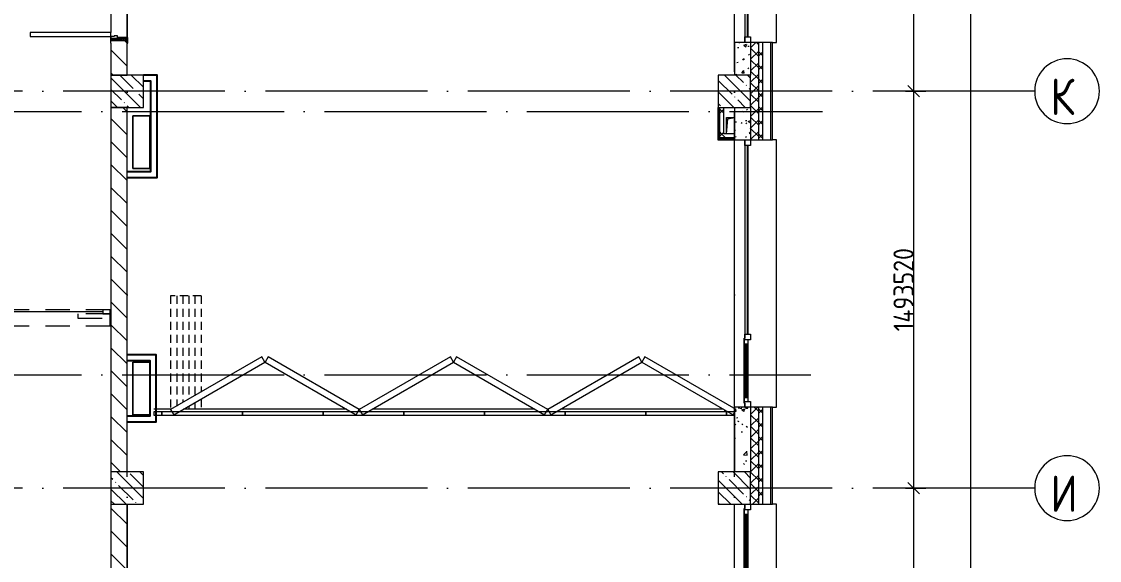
# Model space of a CAD drawing. Header units: millimetres. Extents: x -68946 to 288321, y -402657 to 324925.
# Drawn here: x 171998 to 185311, y -228324 to -221671 of the extents above; entities that cross this region are included whole.
import ezdxf

# ---------------------------------------------------------------- set-up
doc = ezdxf.new("R2010")
doc.units = ezdxf.units.MM
for name, pattern in [('200_ШТРИХ__ш1_п0_6_', [160, 100, -60]), ('ADSK_Линия сетки', [2500, 2000, -250, 0, -250]), ('ADSK_Невидимые', [500, 300, -200])]:
    doc.linetypes.add(name, pattern=pattern)
doc.layers.get('Defpoints').update_dxf_attribs({"color": 250})
for name, color, linetype, lineweight in [('A-____-____-DIMS', 250, 'Continuous', 9), ('A-DETL-GENF-OTLN', 250, 'Continuous', 5), ('A-DOOR-____-HDLN', 31, 'ADSK_Невидимые', 5), ('A-DOOR-____-MCUT', 250, 'Continuous', 5), ('A-DOOR-____-OTLN', 250, 'Continuous', 5), ('A-DOOR-FRAM-MCUT', 31, 'Continuous', 5), ('A-DOOR-FRAM-OTLN', 31, 'Continuous', 5), ('A-DOOR-GLAZ-MCUT', 31, 'Continuous', 5), ('A-FLOR-____-OTLN', 192, 'Continuous', 9), ('A-GENM-____-MCUT', 250, 'Continuous', 25), ('A-GENM-____-OTLN', 250, 'Continuous', 9), ('A-GLAZ-____-MCUT', 250, 'Continuous', 9), ('A-GLAZ-____-OTLN', 250, 'Continuous', 5), ('A-WALL-____-MCUT', 250, 'Continuous', 13), ('A-WALL-____-PATT', 250, 'Continuous', 13), ('A-WALL-FNSH-MCUT', 250, 'Continuous', 13), ('I-WALL-____-OTLN', 250, 'Continuous', 9), ('S-COLS-____-MCUT', 250, 'Continuous', 25), ('S-COLS-____-OTLN', 250, 'Continuous', 9), ('S-GRID-____-IDEN', 250, 'Continuous', 9), ('S-GRID-____-OTLN', 250, 'Continuous', 9), ('Обобщенные модели', 7, 'Continuous', 9)]:
    doc.layers.add(name, color=color, linetype=linetype, lineweight=lineweight)
doc.styles.add('GOST Common', font='', dxfattribs={"width": 0.9, "height": 350})
doc.styles.add('GOST Common_1', font='', dxfattribs={"width": 0.9, "height": 250})
doc.styles.get('GOST Common').set_extended_font_data('GOST Common')
doc.styles.get('GOST Common_1').set_extended_font_data('GOST Common')
doc.dimstyles.new('ADSK_Основной_2_5_мм_Округление_до_10_мм', dxfattribs={"dimscale": 304.8, "dimtxt": 0.824897, "dimasz": 0.463911, "dimexe": 0.492126, "dimexo": 0.001615, "dimgap": 6.56168e-05, "dimtad": 1, "dimdec": 0, "dimlfac": 304.8, "dimrnd": 10, "dimdsep": 46, "dimtxsty": 'GOST Common_1', "dimblk1": 'OBLIQUE', "dimblk2": 'OBLIQUE', "dimsah": 1, "dimcen": 0.09, "dimdle": 0.492126, "dimazin": 0, "dimtfac": 1, "dimtdec": 4, "dimtix": 1, "dimtmove": 1, "dimatfit": 3, "dimfxl": 1, "dimtvp": 1, "dimtolj": 1, "dimtzin": 0, "dimlwd": 9, "dimlwe": 9, "dimarcsym": 2})
pattern_1 = [(135, (28052.9, -258555.93), (-141.42136, -141.42136), [])]
pattern_2 = [(50, (28052.9, -258555.93), (364.36793, -31.8783), [38.1, -419.1]), (355, (28052.9, -258555.93), (-70.48585, 382.1133), [30.48, -335.28]), (100.451, (28083.27, -258558.6), (293.885, 350.2334), [32.38, -356.18]), (46.184, (28052.9, -258454.33), (542.1585, -84.0858), [57.15, -628.65]), (96.636, (28098.1, -258461.34), (474.8049, 494.8554), [48.57, -534.27]), (351.184, (28052.9, -258454.33), (474.8102, 494.85), [45.72, -502.92]), (21, (28103.7, -258479.73), (303.22847, -204.53046), [38.1, -419.1]), (326, (28103.7, -258479.73), (123.6039, 368.376), [30.48, -335.28]), (71.451, (28128.97, -258496.77), (426.8341, 163.8427), [32.38, -356.18]), (37.5, (28052.9, -258555.93), (6.17665, 169.11015), [16.764, -314.452, 16.764, -323.596, -336.55]), (37.5, (28052.9, -258555.93), (6.17665, 169.11015), [-671.576, 16.764, -319.786]), (7.5, (28052.9, -258555.93), (133.63888, 200.3615), [16.764, -177.292, 16.764, -306.832, -128.27]), (7.5, (28052.9, -258555.93), (133.63888, 200.3615), [-517.652, 16.764, -111.506]), (327.5, (27939.62, -258555.93), (271.18182, -11.45836), [16.764, -110.236, 16.764, -379.476, -525.78]), (327.5, (27939.62, -258555.93), (271.18182, -11.45836), [-523.24, 16.764, -509.016]), (317.5, (27888.82, -258555.93), (296.2585, 50.85285), [16.764, -148.336, 16.764, -246.38, -373.38]), (317.5, (27888.82, -258555.93), (296.2585, 50.85285), [-428.244, 16.764, -356.616])]
pattern_3 = [(45, (28052.9, -258555.93), (-141.42136, 141.42136), []), (135, (28052.9, -258555.93), (-141.42136, -141.42136), [])]

# ---------------------------------------------------------------- blocks, each defined once
blk = doc.blocks.new('DOR__перегородка__Прямоугольная - Вн_ДПГ_6840х3880h-31766870-АР1_Маркировочный план 3 этажа секция 2_3')
at = {"layer": 'A-DOOR-____-OTLN', "linetype": '200_ШТРИХ__ш1_п0_6_'}
for p, q in [((-7200, -65), (-7200, -40)), ((-7183, -75), (-5177, -75)), ((-5027, -75), (-5006, -75)), ((-4856, -75), (-2851, -75)), ((-2701, -75), (-2680, -75)), ((-2530, -75), (-520, -75)), ((-735, -199), (-735, -75)), ((-660, -156), (-660, -75)), ((-585, -112), (-585, -75)), ((-435, -1474), (-435, -112)), ((-370, -75), (-360, -75)), ((-360, -1474), (-360, -40)), ((-660, -1474), (-660, -242)), ((-585, -1474), (-585, -199)), ((-510, -1474), (-510, -155)), ((-735, -1474), (-735, -285)), ((-735, -1474), (-360, -1474))]:
    blk.add_line(p, q, dxfattribs=at)
at = {"layer": 'A-DOOR-FRAM-MCUT'}
for p, q in [((-7306, -4), (-7343, -69)), ((-7343, -69), (-6217, -719)), ((-6180, -654), (-7306, -4)), ((-5054, -4), (-6180, -654)), ((-6142, -719), (-5017, -69)), ((-5017, -69), (-5054, -4)), ((-4979, -4), (-5017, -69)), ((-5017, -69), (-3891, -719)), ((-3853, -654), (-4979, -4)), ((-2728, -4), (-3853, -654)), ((-3816, -719), (-2690, -69)), ((-2690, -69), (-2728, -4)), ((-2653, -4), (-2690, -69)), ((-2690, -69), (-1564, -719)), ((-1527, -654), (-2653, -4)), ((-398, -4), (-1523, -654)), ((-1486, -719), (-360, -69)), ((-360, -69), (-398, -4)), ((-6217, -719), (-6180, -654)), ((-6180, -654), (-6142, -719)), ((-3891, -719), (-3853, -654)), ((-3853, -654), (-3816, -719)), ((-1564, -719), (-1527, -654)), ((-1523, -654), (-1486, -719))]:
    blk.add_line(p, q, dxfattribs=at)
blk = doc.blocks.new('Окно_СКБ_2Ст1 - Окно_СКБ_2Ст 3300_ОК2л-29018870-АР1_Маркировочный план 3 этажа секция 2_3')
at = {"layer": 'A-GLAZ-____-MCUT'}
for p, q in [((-1650, -195), (-1650, -125)), ((-1650, -125), (-1580, -125)), ((-1580, -125), (-1580, -195)), ((-820, -195), (-820, -125)), ((-820, -125), (-750, -125)), ((-750, -125), (-750, -195)), ((1580, -195), (1580, -125)), ((1580, -125), (1650, -125)), ((1650, -125), (1650, -195)), ((-1580, -195), (-1650, -195)), ((-1580, -195), (-1600, -195)), ((-1600, -195), (-1600, -205)), ((-1600, -205), (-800, -205)), ((-800, -205), (-1600, -205)), ((-820, -155), (-1580, -155)), ((-1580, -155), (-1580, -195)), ((-1530, -205), (-1530, -155)), ((-870, -205), (-870, -155)), ((-820, -195), (-820, -155)), ((-750, -195), (-820, -195)), ((-800, -195), (-820, -195)), ((-800, -205), (-800, -195)), ((1650, -195), (1580, -195))]:
    blk.add_line(p, q, dxfattribs=at)
at = {"layer": 'A-GLAZ-____-MCUT', "lineweight": 5}
for p, q in [((-1530, -175), (-870, -175)), ((-870, -185), (-1530, -185)), ((1580, -155), (-750, -155)), ((1580, -165), (-750, -165))]:
    blk.add_line(p, q, dxfattribs=at)
at = {"layer": 'A-GLAZ-____-OTLN'}
for p, q in [((-1650, -195), (-1600, -195)), ((-800, -195), (1650, -195))]:
    blk.add_line(p, q, dxfattribs=at)
blk = doc.blocks.new('Окно_СКБ_2Ст1 - Окно_СКБ_2Ст 3300_ОК2-29018964-АР1_Маркировочный план 3 этажа секция 2_3')
at = {"layer": 'A-GLAZ-____-MCUT'}
for p, q in [((-1650, -195), (-1650, -125)), ((-1650, -125), (-1580, -125)), ((-1580, -125), (-1580, -195)), ((750, -195), (750, -125)), ((750, -125), (820, -125)), ((820, -125), (820, -195)), ((1580, -195), (1580, -125)), ((1580, -125), (1650, -125)), ((1650, -125), (1650, -195)), ((-1580, -195), (-1650, -195)), ((820, -195), (750, -195)), ((820, -195), (800, -195)), ((800, -195), (800, -205)), ((800, -205), (1600, -205)), ((1600, -205), (800, -205)), ((1580, -155), (820, -155)), ((820, -155), (820, -195)), ((870, -205), (870, -155)), ((1530, -205), (1530, -155)), ((1580, -195), (1580, -155)), ((1650, -195), (1580, -195)), ((1600, -195), (1580, -195)), ((1600, -205), (1600, -195))]:
    blk.add_line(p, q, dxfattribs=at)
at = {"layer": 'A-GLAZ-____-MCUT', "lineweight": 5}
for p, q in [((750, -155), (-1580, -155)), ((750, -165), (-1580, -165)), ((870, -175), (1530, -175)), ((1530, -185), (870, -185))]:
    blk.add_line(p, q, dxfattribs=at)
at = {"layer": 'A-GLAZ-____-OTLN'}
for p, q in [((-1650, -195), (800, -195)), ((1600, -195), (1650, -195))]:
    blk.add_line(p, q, dxfattribs=at)
blk = doc.blocks.new('Окно_СКБ_1Ст1 - 120_Окно_СКБ_1Ст_900_ОК6Л-29019246-АР1_Маркировочный план 3 этажа секция 2_3')
at = {"layer": 'A-GLAZ-____-MCUT'}
for p, q in [((-450, -195), (-450, -125)), ((-450, -125), (-380, -125)), ((-380, -125), (-380, -195)), ((380, -195), (380, -125)), ((380, -125), (450, -125)), ((450, -125), (450, -195)), ((-380, -195), (-450, -195)), ((-380, -195), (-400, -195)), ((-400, -195), (-400, -205)), ((-400, -205), (400, -205)), ((400, -205), (-400, -205)), ((380, -155), (-380, -155)), ((-380, -155), (-380, -195)), ((-330, -205), (-330, -155)), ((330, -205), (330, -155)), ((380, -195), (380, -155)), ((450, -195), (380, -195)), ((400, -195), (380, -195)), ((400, -205), (400, -195))]:
    blk.add_line(p, q, dxfattribs=at)
at = {"layer": 'A-GLAZ-____-MCUT', "lineweight": 5}
for p, q in [((-330, -175), (330, -175)), ((330, -185), (-330, -185))]:
    blk.add_line(p, q, dxfattribs=at)
at = {"layer": 'A-GLAZ-____-OTLN'}
for p, q in [((-450, -195), (-400, -195)), ((400, -195), (450, -195))]:
    blk.add_line(p, q, dxfattribs=at)
blk = doc.blocks.new('WNW_Отлив1 - Отлив_металлический 2-28598290-АР1_Маркировочный план 3 этажа секция 2_3')
at = {"layer": 'A-GLAZ-____-OTLN'}
for p, q in [((1650, 320), (-1650, 320)), ((-1650, 320), (-1650, 270)), ((1650, 270), (1650, 320))]:
    blk.add_line(p, q, dxfattribs=at)
blk = doc.blocks.new('WNW_Отлив1 - Отлив_металлический 2-28596055-АР1_Маркировочный план 3 этажа секция 2_3')
at = {"layer": 'A-GLAZ-____-OTLN'}
for p, q in [((450, 320), (-450, 320)), ((-450, 320), (-450, 270)), ((450, 270), (450, 320))]:
    blk.add_line(p, q, dxfattribs=at)
blk = doc.blocks.new('Дверь_СКБ_2Ст_Фрамуга2 - Н_ВВ-3_2500x2600h_Учебные помещения_Фрамуга слева-V1-АР1_Маркировочный план 3 этажа секция 2_3')
at = {"layer": 'A-DOOR-____-OTLN'}
h = blk.add_hatch(dxfattribs=at)
h.set_pattern_fill('FP_3', color=256, style=0, pattern_type=2)
h.set_pattern_definition([(135, (1051.41, 164.685), (-14.1421, -14.1421), []), (225, (1051.41, 164.685), (14.1421, -14.1421), [])])
h.paths.add_polyline_path([(1237.5, 100), (1237.5, -100), (1262.5, -100), (1262.5, 100)])
at = {"layer": 'A-DOOR-FRAM-OTLN'}
h = blk.add_hatch(dxfattribs=at)
h.set_pattern_fill('FP_4', color=256, style=0, pattern_type=2)
h.set_pattern_definition([(45, (-1071.384, 164.685), (-14.1421, 14.1421), []), (135, (-1071.384, 164.685), (-14.1421, -14.1421), [])])
h.paths.add_polyline_path([(-1237.5, -100), (-1212.5, -100), (-1212.5, 100), (-1237.5, 100)])
at = {"layer": 'A-DOOR-____-MCUT'}
for p, q in [((-1187.5, 1100), (-1187.5, 100)), ((-1137.5, 1100), (-1187.5, 1100)), ((-1137.5, 100), (-1137.5, 1100)), ((-1187.5, 100), (-1137.5, 100))]:
    blk.add_line(p, q, dxfattribs=at)
at = {"layer": 'A-DOOR-____-OTLN'}
for centre, radius, start, end in [((-1197.5, 100), 500, 360, 30), ((-177.5, 100), 520, 150, 180)]:
    blk.add_arc(centre, radius, start, end, dxfattribs=at)
at = {"layer": 'A-DOOR-FRAM-MCUT'}
for p, q in [((-1197.5, 108), (-1267.5, 108)), ((-1267.5, 108), (-1267.5, 100)), ((-1267.5, 100), (-1197.5, 100)), ((-1212.5, 100), (-1237.5, 100)), ((-1237.5, 100), (-1237.5, -100)), ((-1187.5, 100), (-1212.5, 100)), ((-1212.5, 100), (-1212.5, 20)), ((-1212.5, -100), (-1212.5, 100)), ((-1212.5, 20), (-1177.5, 20)), ((-1197.5, 20), (-1212.5, 20)), ((-1212.5, 20), (-1212.5, -100)), ((-1197.5, 100), (-1197.5, 108)), ((-1197.5, -100), (-1197.5, 20)), ((-1187.5, 60), (-1187.5, 100)), ((-1177.5, 60), (-1187.5, 60)), ((-1177.5, 20), (-1177.5, 60)), ((-187.5, 60), (-197.5, 60)), ((-197.5, 60), (-197.5, 20)), ((-197.5, 20), (-162.5, 20)), ((-187.5, 100), (-187.5, 60)), ((-162.5, 100), (-187.5, 100)), ((-177.5, 108), (-177.5, 100)), ((-107.5, 108), (-177.5, 108)), ((-177.5, 100), (-177.5, 20)), ((-177.5, 12), (-177.5, 20)), ((-107.5, 12), (-177.5, 12)), ((-62.5, 100), (-162.5, 100)), ((-162.5, 20), (-162.5, 100)), ((-162.5, 20), (-162.5, 100)), ((-62.5, 20), (-162.5, 20)), ((-117.5, 108), (-117.5, 100)), ((-47.5, 108), (-117.5, 108)), ((-117.5, 20), (-117.5, 12)), ((-117.5, 12), (-47.5, 12)), ((-107.5, 100), (-107.5, 108)), ((-107.5, 20), (-107.5, 12)), ((-62.5, 100), (-62.5, 20)), ((-47.5, 100), (-47.5, 108)), ((-47.5, 100), (-47.5, 20)), ((-47.5, 100), (1237.5, 100)), ((-47.5, 12), (-47.5, 20)), ((1237.5, 20), (-47.5, 20)), ((1292.5, 108), (1222.5, 108)), ((1222.5, 108), (1222.5, 100)), ((1222.5, 100), (1222.5, 20)), ((1222.5, 100), (1292.5, 100)), ((1237.5, 20), (1222.5, 20)), ((1222.5, 20), (1222.5, -100)), ((1237.5, 100), (1237.5, 20)), ((1262.5, 100), (1237.5, 100)), ((1237.5, 100), (1237.5, -100)), ((1237.5, -100), (1237.5, 20)), ((1262.5, -100), (1262.5, 100)), ((1292.5, 100), (1292.5, 108)), ((-1197.5, -100), (-1267.5, -100)), ((-1267.5, -100), (-1267.5, -108)), ((-1267.5, -108), (-1197.5, -108)), ((-1237.5, -100), (-1212.5, -100)), ((-1212.5, -100), (-1197.5, -100)), ((-1197.5, -108), (-1197.5, -100)), ((1222.5, -100), (1237.5, -100)), ((1292.5, -100), (1222.5, -100)), ((1222.5, -100), (1222.5, -108)), ((1222.5, -108), (1292.5, -108)), ((1237.5, -100), (1262.5, -100)), ((1292.5, -108), (1292.5, -100))]:
    blk.add_line(p, q, dxfattribs=at)
at = {"layer": 'A-DOOR-GLAZ-MCUT'}
for p, q in [((1222.5, 70), (-62.5, 70)), ((1222.5, 50), (-62.5, 50))]:
    blk.add_line(p, q, dxfattribs=at)
blk = doc.blocks.new('BSC_Колонна _Прямоугольная - 400x400-V110-АР1_Маркировочный план 3 этажа секция 2_3')
at = {"layer": 'S-COLS-____-OTLN', "lineweight": 5}
h = blk.add_hatch(dxfattribs=at)
h.set_pattern_fill('FP_85', color=256, style=0, pattern_type=2)
h.set_pattern_definition([(135, (-145249.98, -36025), (-142.5612, -142.5612), []), (135, (-145107.42, -36025), (-142.5612, -142.5612), [252.016, -50.403, 3.353, -47.05])])
h.paths.add_polyline_path([(74, -200), (200, -200), (200, 200), (-200, 200), (-200, -200), (70, -200)])
at = {"layer": 'S-COLS-____-MCUT', "lineweight": 5}
for p, q in [((200, 200), (-200, 200)), ((-200, 200), (-200, -200)), ((200, -200), (200, 200)), ((-200, -200), (200, -200))]:
    blk.add_line(p, q, dxfattribs=at)
blk = doc.blocks.new('BSC_Колонна _Прямоугольная - 400x400-V111-АР1_Маркировочный план 3 этажа секция 2_3')
at = {"layer": 'S-COLS-____-OTLN', "lineweight": 5}
h = blk.add_hatch(dxfattribs=at)
h.set_pattern_fill('FP_86', color=256, style=0, pattern_type=2)
h.set_pattern_definition([(135, (-152749.98, -36025), (-142.5612, -142.5612), []), (135, (-152607.42, -36025), (-142.5612, -142.5612), [252.016, -50.403, 3.353, -47.05])])
h.paths.add_polyline_path([(145, -200), (200, -200), (200, 200), (-200, 200), (-200, -200), (130, -200)])
at = {"layer": 'S-COLS-____-MCUT', "lineweight": 5}
for p, q in [((200, 200), (-200, 200)), ((-200, 200), (-200, -200)), ((200, -200), (200, 200)), ((-200, -200), (200, -200))]:
    blk.add_line(p, q, dxfattribs=at)
blk = doc.blocks.new('BSC_Колонна _Прямоугольная - 400x400-V112-АР1_Маркировочный план 3 этажа секция 2_3')
at = {"layer": 'S-COLS-____-OTLN', "lineweight": 5}
h = blk.add_hatch(dxfattribs=at)
h.set_pattern_fill('FP_87', color=256, style=0, pattern_type=2)
h.set_pattern_definition([(135, (-145249.98, -31125), (-142.5612, -142.5612), []), (135, (-145107.42, -31125), (-142.5612, -142.5612), [252.016, -50.403, 3.353, -47.05])])
h.paths.add_polyline_path([(200, -200), (200, -200), (200, 200), (-200, 200), (-200, -200), (95, -200)])
at = {"layer": 'S-COLS-____-MCUT', "lineweight": 5}
for p, q in [((200, 200), (-200, 200)), ((-200, 200), (-200, -200)), ((200, -200), (200, 200)), ((-200, -200), (200, -200))]:
    blk.add_line(p, q, dxfattribs=at)
blk = doc.blocks.new('BSC_Колонна _Прямоугольная - 400x400-V113-АР1_Маркировочный план 3 этажа секция 2_3')
at = {"layer": 'S-COLS-____-OTLN', "lineweight": 5}
h = blk.add_hatch(dxfattribs=at)
h.set_pattern_fill('FP_88', color=256, style=0, pattern_type=2)
h.set_pattern_definition([(135, (-152749.98, -31125), (-142.5612, -142.5612), []), (135, (-152607.42, -31125), (-142.5612, -142.5612), [252.016, -50.403, 3.353, -47.05])])
h.paths.add_polyline_path([(0, -200), (200, -200), (200, 200), (-200, 200), (-200, -200), (-39, -200)])
at = {"layer": 'S-COLS-____-MCUT', "lineweight": 5}
for p, q in [((200, 200), (-200, 200)), ((-200, 200), (-200, -200)), ((200, -200), (200, 200)), ((-200, -200), (200, -200))]:
    blk.add_line(p, q, dxfattribs=at)
blk = doc.blocks.new('101_Трансформируемая перегородка - 101_Трансформируемая перегородка без двери-38025953-АР1_Маркировочный план 3 этажа секция 2_3')
at = {"layer": 'A-GENM-____-MCUT', "lineweight": 5}
for p, q in [((100, 0), (0, 0)), ((0, 0), (0, -40)), ((100, -40), (100, 0)), ((100, 0), (100, -40)), ((1096, 0), (100, 0)), ((2091, 0), (1096, 0)), ((1096, 0), (1096, -40)), ((1096, -40), (1096, 0)), ((3087, 0), (2091, 0)), ((2091, 0), (2091, -40)), ((2091, -40), (2091, 0)), ((4083, 0), (3087, 0)), ((3087, 0), (3087, -40)), ((3087, -40), (3087, 0)), ((5079, 0), (4083, 0)), ((4083, 0), (4083, -40)), ((4083, -40), (4083, 0)), ((6074, 0), (5079, 0)), ((5079, 0), (5079, -40)), ((5079, -40), (5079, 0)), ((7070, 0), (6074, 0)), ((6074, 0), (6074, -40)), ((6074, -40), (6074, 0)), ((7070, -40), (7070, 0)), ((7170, 0), (7070, 0)), ((7070, 0), (7070, -40)), ((7170, -40), (7170, 0)), ((0, -40), (100, -40)), ((100, -40), (1096, -40)), ((1096, -40), (2091, -40)), ((2091, -40), (3087, -40)), ((3087, -40), (4083, -40)), ((4083, -40), (5079, -40)), ((5079, -40), (6074, -40)), ((6074, -40), (7070, -40)), ((7070, -40), (7170, -40))]:
    blk.add_line(p, q, dxfattribs=at)
blk = doc.blocks.new('DM_Штора_Противодымная_Doormaster_E-60 - ш_4400 х в_2500 2-40884854-АР1_Маркировочный план 3 этажа секция 2_3')
at = {"layer": 'A-DOOR-____-HDLN'}
for p, q in [((-2165, 300), (2415, 300)), ((-2165, 300), (-2165, 100)), ((2415, 100), (2415, 300)), ((-2165, 200), (-2165, 150)), ((-1765, 200), (-2165, 200)), ((-2165, 150), (-1765, 150)), ((-1765, 150), (-1765, 200)), ((-2165, 100), (2415, 100))]:
    blk.add_line(p, q, dxfattribs=at)
at = {"layer": 'A-DOOR-____-MCUT', "lineweight": 5}
for p, q in [((-2075, 150), (-2165, 150)), ((-2165, 150), (-2165, 100)), ((-2075, 100), (-2075, 150)), ((2325, 150), (2325, 100)), ((2415, 150), (2325, 150)), ((2415, 100), (2415, 150)), ((-2165, 100), (-2075, 100)), ((-2075, 125), (2325, 125)), ((2325, 100), (2415, 100))]:
    blk.add_line(p, q, dxfattribs=at)
blk = doc.blocks.new('_Wn_-As_OpeningMEP_floor__Rectangular - _Wn_-As_OpeningMEP_floor__Rectangular-V181-АР1_Маркировочный план 3 этажа секция 2_3')
at = {"layer": 'A-DETL-GENF-OTLN', "lineweight": 5}
for p, q in [((-32, 132), (50, 150)), ((-50, -50), (-32, 132))]:
    blk.add_line(p, q, dxfattribs=at)
blk = doc.blocks.new('Ось сетки - Круг_Ø8 мм-39983606-АР1_Маркировочный план 3 этажа секция 2_3')
at = {"layer": 'S-GRID-____-IDEN'}
for start, end in [(360, 180), (180, 360)]:
    blk.add_arc((0, 0), 4, start, end, dxfattribs=at)
blk = doc.blocks.new('_Oblique')
at = {"color": 0, "linetype": 'ByBlock', "lineweight": -2}
blk.add_line((-0.5, -0.5), (0.5, 0.5), dxfattribs=at)
blk = doc.blocks.new('*D4385')
at = {"layer": 'A-____-____-DIMS', "color": 0, "lineweight": 9, "transparency": 16777216}
for p, q in [((183017, -232081), (183017, -227281)), ((182917, -227431), (183167, -227431)), ((182917, -231931), (183167, -231931))]:
    blk.add_line(p, q, dxfattribs=at)
at = {"layer": 'Defpoints', "color": 0, "transparency": 16777216}
for p in [(182917, -227431), (183017, -227431), (182917, -231931)]:
    blk.add_point(p, dxfattribs=at)
at = {"layer": 'A-____-____-DIMS', "color": 0, "lineweight": 9, "transparency": 16777216, "xscale": 141.4, "yscale": 141.4, "zscale": 141.4}
for p, rotation in [((183017, -227431), 90), ((183017, -231931), 270)]:
    blk.add_blockref('_Oblique', p, dxfattribs=dict(at, rotation=rotation))
at = {"layer": 'A-____-____-DIMS', "color": 0, "transparency": 16777216, "insert": (182892, -229681), "char_height": 250, "width": 782.41, "attachment_point": 5, "rotation": 90, "style": 'GOST Common_1'}
blk.add_mtext('\\A1;1371600', dxfattribs=at)
blk = doc.blocks.new('*D4386')
at = {"layer": 'A-____-____-DIMS', "color": 0, "lineweight": 9, "transparency": 16777216}
for p, q in [((183017, -227581), (183017, -222381)), ((182917, -222531), (183167, -222531)), ((182917, -227431), (183167, -227431))]:
    blk.add_line(p, q, dxfattribs=at)
at = {"layer": 'Defpoints', "color": 0, "transparency": 16777216}
for p in [(182917, -222531), (183017, -222531), (182917, -227431)]:
    blk.add_point(p, dxfattribs=at)
at = {"layer": 'A-____-____-DIMS', "color": 0, "lineweight": 9, "transparency": 16777216, "xscale": 141.4, "yscale": 141.4, "zscale": 141.4}
for p, rotation in [((183017, -222531), 90), ((183017, -227431), 270)]:
    blk.add_blockref('_Oblique', p, dxfattribs=dict(at, rotation=rotation))
at = {"layer": 'A-____-____-DIMS', "color": 0, "transparency": 16777216, "insert": (182892, -224981), "char_height": 250, "width": 782.41, "attachment_point": 5, "rotation": 90, "style": 'GOST Common_1'}
blk.add_mtext('\\A1;1493520', dxfattribs=at)
blk = doc.blocks.new('*D4387')
at = {"layer": 'A-____-____-DIMS', "color": 0, "lineweight": 9, "transparency": 16777216}
for p, q in [((183017, -222681), (183017, -218431)), ((182917, -218581), (183167, -218581)), ((182917, -222531), (183167, -222531))]:
    blk.add_line(p, q, dxfattribs=at)
at = {"layer": 'Defpoints', "color": 0, "transparency": 16777216}
for p in [(182917, -218581), (183017, -218581), (182917, -222531)]:
    blk.add_point(p, dxfattribs=at)
at = {"layer": 'A-____-____-DIMS', "color": 0, "lineweight": 9, "transparency": 16777216, "xscale": 141.4, "yscale": 141.4, "zscale": 141.4}
for p, rotation in [((183017, -218581), 90), ((183017, -222531), 270)]:
    blk.add_blockref('_Oblique', p, dxfattribs=dict(at, rotation=rotation))
at = {"layer": 'A-____-____-DIMS', "color": 0, "transparency": 16777216, "insert": (182892, -220556), "char_height": 250, "width": 756.84, "attachment_point": 5, "rotation": 90, "style": 'GOST Common_1'}
blk.add_mtext('\\A1;1203960', dxfattribs=at)
blk = doc.blocks.new('*D4421')
at = {"layer": 'A-____-____-DIMS', "color": 0, "lineweight": 9, "transparency": 16777216}
for p, q in [((183717, -199631), (183717, -258681)), ((183816, -199781), (183567, -199781)), ((183816, -258531), (183567, -258531))]:
    blk.add_line(p, q, dxfattribs=at)
at = {"layer": 'Defpoints', "color": 0, "transparency": 16777216}
for p in [(183817, -199781), (183717, -258531), (183817, -258531)]:
    blk.add_point(p, dxfattribs=at)
at = {"layer": 'A-____-____-DIMS', "color": 0, "lineweight": 9, "transparency": 16777216, "xscale": 141.4, "yscale": 141.4, "zscale": 141.4}
for p, rotation in [((183717, -199781), 90), ((183717, -258531), 270)]:
    blk.add_blockref('_Oblique', p, dxfattribs=dict(at, rotation=rotation))
at = {"layer": 'A-____-____-DIMS', "color": 0, "transparency": 16777216, "insert": (183592, -229156), "char_height": 250, "width": 946.05, "attachment_point": 5, "rotation": 90, "style": 'GOST Common_1'}
blk.add_mtext('\\A1;17907000', dxfattribs=at)

msp = doc.modelspace()

# ---------------------------------------------------------------- hatches: boundary and pattern name
at = {"layer": 'A-WALL-____-PATT', "lineweight": 15}
h = msp.add_hatch(dxfattribs=at)
h.set_pattern_fill('FP_48', color=256, style=0, pattern_type=2)
h.set_pattern_definition([(135, (28052.9, -258555.93), (-84.85281, -84.85281), []), (225, (28052.9, -258555.93), (84.85281, -84.85281), [])])
h.paths.add_polyline_path([(181102.9057, -258830.9286), (181152.9057, -258830.6117), (181152.9057, -257930.9292), (181102.9057, -257930.9292), (181102.9057, -258734.6739)])
h.paths.add_polyline_path([(181152.9057, -256230.9292), (181152.9057, -255530.9292), (181102.9057, -255530.9292), (181102.9057, -256230.9292)])
h.paths.add_polyline_path([(181102.9057, -254630.9292), (181152.9057, -254630.9292), (181152.9057, -253430.9292), (181102.9057, -253430.9292), (181102.9057, -254230.9286)])
h.paths.add_polyline_path([(181102.9057, -250130.9292), (181152.9057, -250130.9292), (181152.9057, -248930.9292), (181102.9057, -248930.9292), (181102.9057, -250016.8744)])
h.paths.add_polyline_path([(181102.9057, -247230.9292), (181152.9057, -247230.9292), (181152.9057, -246530.9292), (181102.9057, -246530.9292)])
h.paths.add_polyline_path([(181102.9057, -245630.9286), (181152.9057, -245630.9286), (181152.9057, -244430.9292), (181102.9057, -244430.9292), (181102.9057, -245230.9286)])
h.paths.add_polyline_path([(181152.9057, -243530.9292), (181152.9057, -242830.9292), (181102.9057, -242830.9292), (181102.9057, -243530.9292)])
h.paths.add_polyline_path([(181102.9057, -241130.9292), (181152.9057, -241130.9292), (181152.9057, -239930.9292), (181102.9057, -239930.9292), (181102.9057, -240730.9286)])
h.paths.add_polyline_path([(181102.9057, -236630.9292), (181152.9057, -236630.9286), (181152.9057, -235430.9292), (181102.9057, -235430.9292), (181102.9057, -236230.9286)])
h.paths.add_polyline_path([(181102.9057, -232130.9292), (181152.9057, -232130.9292), (181152.9057, -230930.9292), (181102.9057, -230930.9292), (181102.9057, -231730.9286)])
h.paths.add_polyline_path([(181152.9057, -229230.9292), (181152.9057, -228530.9292), (181102.9057, -228530.9292), (181102.9057, -229230.9292)])
h.paths.add_polyline_path([(181102.9057, -227630.9292), (181152.9057, -227630.9292), (181152.9057, -226430.9292), (181102.9057, -226430.9292), (181102.9057, -227230.9286)])
h.paths.add_polyline_path([(181152.9057, -223130.9292), (181152.9057, -221930.9292), (181102.9057, -221930.9292), (181102.9057, -223130.9292)])
h.paths.add_polyline_path([(181102.9057, -218630.9292), (181152.9057, -218630.9292), (181152.9057, -217430.9286), (181102.9057, -217430.9286), (181102.9057, -217830.9286)])
h.paths.add_polyline_path([(181102.9057, -216530.9286), (181152.9057, -216530.9286), (181152.9057, -215830.9286), (181102.9057, -215830.9286), (181102.9057, -216130.928)])
h.paths.add_polyline_path([(181102.9057, -214130.9286), (181152.9057, -214130.9286), (181152.9057, -212930.9286), (181102.9057, -212930.9286), (181102.9057, -213520.9292)])
h.paths.add_polyline_path([(181102.9057, -211230.9286), (181152.9057, -211230.9286), (181152.9057, -210530.9292), (181102.9057, -210530.9292), (181102.9057, -210830.9286)])
h.paths.add_polyline_path([(181102.9057, -209630.9292), (181152.9057, -209630.9292), (181152.9057, -208430.9292), (181102.9057, -208430.9292)])
h.paths.add_polyline_path([(181102.9057, -205130.9292), (181152.9057, -205130.9292), (181152.9057, -203930.9292), (181102.9057, -203930.9292), (181102.9057, -204730.9286)])
h.paths.add_polyline_path([(181152.9057, -200630.9292), (181152.9057, -199480.9286), (181102.9057, -199480.9286), (181102.9057, -200630.9292)])
h = msp.add_hatch(dxfattribs=at)
h.set_pattern_fill('FP_49', color=256, style=0, pattern_type=2)
h.set_pattern_definition([(45, (28052.91, -258555.93), (-70.71068, 70.71068), []), (135, (28052.91, -258555.93), (-70.71068, -70.71068), [])])
h.paths.add_polyline_path([(181002.9057, -258730.9286), (181102.9057, -258730.9286), (181102.9057, -257930.9292), (181002.9057, -257930.9292), (181002.9057, -258530.9286)])
h.paths.add_polyline_path([(181002.9057, -256230.9292), (181102.9057, -256230.9292), (181102.9057, -255530.9292), (181002.9057, -255530.9292)])
h.paths.add_polyline_path([(181102.9057, -254630.9292), (181102.9057, -253430.9292), (181002.9057, -253430.9292), (181002.9057, -254630.9292)])
h.paths.add_polyline_path([(181102.9057, -250130.9292), (181102.9057, -248930.9292), (181002.9057, -248930.9292), (181002.9057, -250130.9292)])
h.paths.add_polyline_path([(181102.9057, -247230.9292), (181102.9057, -246530.9292), (181002.9057, -246530.9292), (181002.9057, -247230.9292)])
h.paths.add_polyline_path([(181002.9057, -245630.9286), (181102.9057, -245630.9286), (181102.9057, -244430.9292), (181002.9057, -244430.9292), (181002.9057, -245230.9286)])
h.paths.add_polyline_path([(181085.7461, -243530.9292), (181102.9057, -243530.9292), (181102.9057, -242830.9292), (181002.9057, -242830.9292), (181002.9057, -243530.9292)])
h.paths.add_polyline_path([(181102.9057, -241130.9292), (181102.9057, -239930.9292), (181002.9057, -239930.9292), (181002.9057, -241130.9292)])
h.paths.add_polyline_path([(181002.9057, -236630.9292), (181102.9057, -236630.9292), (181102.9057, -235430.9292), (181002.9057, -235430.9292), (181002.9057, -236230.9286)])
h.paths.add_polyline_path([(181002.9057, -232130.9292), (181102.9057, -232130.9292), (181102.9057, -230930.9292), (181002.9057, -230930.9292), (181002.9057, -231730.9286)])
h.paths.add_polyline_path([(181002.9057, -229230.9292), (181102.9057, -229230.9292), (181102.9057, -228530.9292), (181002.9057, -228530.9292), (181002.9057, -229168.7475)])
h.paths.add_polyline_path([(181102.9057, -227630.9292), (181102.9057, -226430.9292), (181002.9057, -226430.9292), (181002.9057, -227630.9292)])
h.paths.add_polyline_path([(181102.9057, -223130.9292), (181102.9057, -221930.9292), (181002.9057, -221930.9292), (181002.9057, -223130.9292)])
h.paths.add_polyline_path([(181002.9057, -218630.9292), (181102.9057, -218630.9292), (181102.9057, -217430.9286), (181002.9057, -217430.9286), (181002.9057, -217830.9286)])
h.paths.add_polyline_path([(181102.9057, -216530.9286), (181102.9057, -215830.9286), (181002.9057, -215830.9286), (181002.9057, -216530.9286)])
h.paths.add_polyline_path([(181002.9057, -214130.9286), (181102.9057, -214130.9286), (181102.9057, -212930.9286), (181002.9057, -212930.9286), (181002.9057, -213520.9292)])
h.paths.add_polyline_path([(181002.9057, -211230.9286), (181102.9057, -211230.9286), (181102.9057, -210530.9292), (181002.9057, -210530.9292), (181002.9057, -210830.9286)])
h.paths.add_polyline_path([(181102.9057, -209630.9292), (181102.9057, -208430.9292), (181002.9057, -208430.9292), (181002.9057, -209630.9292)])
h.paths.add_polyline_path([(181002.9057, -205130.9292), (181102.9057, -205130.9292), (181102.9057, -203930.9292), (181002.9057, -203930.9292), (181002.9057, -204730.9286)])
h.paths.add_polyline_path([(181102.9057, -200630.9292), (181102.9057, -199580.9286), (181002.9057, -199580.9286), (181002.9057, -200630.9292)])
h = msp.add_hatch(dxfattribs=at)
h.set_pattern_fill('FP_1', color=256, style=0, pattern_type=2)
h.set_pattern_definition(pattern_1)
h.paths.add_polyline_path([(173102.9057, -222330.8683), (173302.9057, -222330.8683), (173302.9057, -221905.9292), (173102.9057, -221905.9292), (173102.9057, -221935.9292)])
h.paths.add_polyline_path([(173302.9057, -219405.9292), (173302.7902, -217830.9286), (173102.9057, -217830.9286), (173102.9057, -219405.9292), (173182.9057, -219405.9292)])
h = msp.add_hatch(dxfattribs=at)
h.set_pattern_fill('FP_124', color=256, style=0, pattern_type=2)
h.set_pattern_definition(pattern_2)
h.paths.add_polyline_path([(180859.1442, -222330.9286), (181002.9057, -222330.9286), (181002.8838, -221930.9292), (180802.9057, -221930.9292), (180802.9276, -222330.9286), (180809.0982, -222330.9286)])
h.paths.add_polyline_path([(181002.8838, -218630.9292), (181002.9057, -218630.9292), (181002.8838, -217830.9286), (180802.9057, -217831.4218), (180802.9276, -218630.9292), (180947.5197, -218630.9292)])
h = msp.add_hatch(dxfattribs=at)
h.set_pattern_fill('FP_1', color=256, style=0, pattern_type=2)
h.set_pattern_definition(pattern_1)
h.paths.add_polyline_path([(173102.7186, -227230.9286), (173302.7186, -227230.9286), (173302.7186, -222730.9286), (173102.8838, -222730.9286), (173102.7186, -227083.9348)])
h = msp.add_hatch(dxfattribs=at)
h.set_pattern_fill('FP_52', color=256, style=0, pattern_type=2)
h.set_pattern_definition(pattern_3)
h.paths.add_polyline_path([(180669.1726, -223055.613), (180670.8838, -223055.2578), (180670.8838, -222730.9286), (180620.8838, -222730.9286), (180620.8838, -223055.613)])
h = msp.add_hatch(dxfattribs=at)
h.set_pattern_fill('FP_124', color=256, style=0, pattern_type=2)
h.set_pattern_definition(pattern_2)
h.paths.add_polyline_path([(180802.9057, -227230.9286), (181002.9057, -227230.9286), (181002.8838, -226430.9292), (180802.9057, -226430.9292), (180802.9185, -226450.316), (180823.086, -226461.963), (180802.9057, -226496.9065), (180802.9057, -227083.9348)])
h.paths.add_polyline_path([(181002.8838, -223130.9292), (181002.9057, -223130.9292), (181002.8838, -222730.9286), (180802.9057, -222731.4218), (180802.9274, -223130.9292), (180952.9056, -223130.9292)])
h = msp.add_hatch(dxfattribs=at)
h.set_pattern_fill('FP_52', color=256, style=0, pattern_type=2)
h.set_pattern_definition(pattern_3)
h.paths.add_polyline_path([(180670.8838, -223105.613), (180802.9057, -223105.613), (180802.8838, -223055.613), (180620.8838, -223056.1213), (180620.8838, -223105.613)])
h = msp.add_hatch(dxfattribs=at)
h.set_pattern_fill('FP_1', color=256, style=0, pattern_type=2)
h.set_pattern_definition(pattern_1)
h.paths.add_polyline_path([(173197.9185, -231730.9282), (173302.7186, -231730.9282), (173302.7186, -231255.9292), (173102.7186, -231255.9292), (173102.9057, -231730.9282), (173182.7186, -231730.9282)])
h.paths.add_polyline_path([(173102.7186, -228755.9292), (173302.7186, -228755.9292), (173302.7186, -227630.9286), (173102.7186, -227630.9286), (173102.7186, -228755.9001)])

# ---------------------------------------------------------------- linework, layer by layer
for points in [[(173302.7186, -223597.0503), (173671.6522, -223597.0503), (173671.6522, -222330.9286), (173502.8838, -222330.9286)], [(173302.7186, -223522.0503), (173596.6522, -223522.0503), (173596.6522, -222405.9286), (173502.8838, -222405.9286)], [(173302.9057, -226613.701), (173662.964, -226613.701), (173662.964, -225785.9605), (173302.9057, -225785.9605)], [(173302.9057, -226538.701), (173587.964, -226538.701), (173587.964, -225860.9605), (173302.9057, -225860.9605)]]:
    msp.add_lwpolyline(points)
at = {"layer": 'A-FLOR-____-OTLN', "lineweight": 5}
for p, q in [((173102.9057, -220855.9292), (173102.9057, -221805.9292)), ((180702.9276, -223055.2578), (180702.9276, -222855.2578)), ((180702.9276, -222855.2578), (180802.9057, -222855.2578)), ((180802.9057, -223055.2578), (180702.9276, -223055.2578)), ((173850.3536, -226455.9292), (173632.8838, -226455.9292)), ((176009.6224, -226455.9292), (174000.322, -226455.9292)), ((176180.4866, -226455.9292), (176159.5908, -226455.9292)), ((178336.1461, -226455.9292), (176330.455, -226455.9292)), ((178507.0103, -226455.9292), (178486.1145, -226455.9292)), ((180662.6697, -226455.9292), (178656.9787, -226455.9292)), ((173302.9057, -227630.9286), (173302.9057, -228725.9292))]:
    msp.add_line(p, q, dxfattribs=at)
at = {"layer": 'A-WALL-____-MCUT', "color": 7, "lineweight": 15}
for p, q in [((173102.9057, -221935.9292), (173102.9057, -222330.8683)), ((173302.9057, -222330.8683), (173302.9057, -221935.9292)), ((180802.9057, -221930.9292), (180802.9057, -222330.9286)), ((181002.9057, -221930.9292), (180802.9057, -221930.9292)), ((181002.9057, -221930.9292), (181002.9057, -222330.9286)), ((181152.9057, -221930.9292), (181102.9057, -221930.9292)), ((181102.9057, -223130.9292), (181102.9057, -221930.9292)), ((181152.9057, -223130.9292), (181152.9057, -221930.9292)), ((173102.9057, -222330.8683), (173302.9057, -222330.8683)), ((173102.7186, -222730.9286), (173102.7186, -227230.9286)), ((173122.8838, -222730.9286), (173102.7186, -222730.9286)), ((173302.7186, -227230.9286), (173302.7186, -222730.9286)), ((180620.8838, -223105.613), (180620.8838, -222730.9286)), ((180670.8838, -223055.613), (180670.8838, -222730.9286)), ((180802.9057, -222730.9286), (180802.9057, -223130.9292)), ((181002.9057, -222730.9286), (181002.9057, -223130.9292)), ((180802.9057, -223105.613), (180620.8838, -223105.613)), ((180802.9057, -223055.613), (180670.8838, -223055.613)), ((180802.9057, -223105.613), (180802.9057, -223055.613)), ((180802.9057, -223130.9292), (181002.9057, -223130.9292)), ((181102.9057, -223130.9292), (181152.9057, -223130.9292)), ((180802.9057, -226430.9292), (180802.9057, -227230.9286)), ((181002.9057, -226430.9292), (180802.9057, -226430.9292)), ((181002.9057, -226430.9292), (181002.9057, -227230.9286)), ((181152.9057, -226430.9292), (181102.9057, -226430.9292)), ((181102.9057, -227630.9292), (181102.9057, -226430.9292)), ((181152.9057, -227630.9292), (181152.9057, -226430.9292)), ((173102.7186, -227630.9286), (173102.7186, -228725.9292)), ((173302.7186, -228725.9292), (173302.7186, -227630.9286)), ((181102.9057, -227630.9292), (181152.9057, -227630.9292))]:
    msp.add_line(p, q, dxfattribs=at)
at = {"layer": 'A-WALL-____-MCUT', "color": 10, "lineweight": 15}
for p, q in [((181102.9057, -221930.9292), (181002.9057, -221930.9292)), ((181252.9057, -221930.9292), (181152.9057, -221930.9292)), ((181002.9057, -223130.9292), (181102.9057, -223130.9292)), ((181152.9057, -223130.9292), (181252.9057, -223130.9292)), ((181102.9057, -226430.9292), (181002.9057, -226430.9292)), ((181252.9057, -226430.9292), (181152.9057, -226430.9292)), ((181002.9057, -227630.9292), (181102.9057, -227630.9292)), ((181152.9057, -227630.9292), (181252.9057, -227630.9292))]:
    msp.add_line(p, q, dxfattribs=at)
at = {"layer": 'A-WALL-____-MCUT', "lineweight": 15}
for p, q in [((181252.9057, -223130.9292), (181252.9057, -221930.9292)), ((173302.7186, -222730.9286), (173122.8838, -222730.9286)), ((180608.3838, -223118.113), (180608.3838, -222730.9286)), ((180802.9057, -223118.113), (180608.3838, -223118.113)), ((181252.9057, -227630.9292), (181252.9057, -226430.9292))]:
    msp.add_line(p, q, dxfattribs=at)
at = {"layer": 'A-WALL-FNSH-MCUT', "lineweight": 15}
for p, q in [((181272.9057, -221930.9292), (181252.9057, -221930.9292)), ((181272.9057, -223130.9292), (181272.9057, -221930.9292)), ((180595.8838, -222730.9286), (180595.8838, -223130.613)), ((180602.8838, -222730.9286), (180595.8838, -222730.9286)), ((180802.9057, -223130.613), (180802.9057, -223105.613)), ((180595.8838, -223130.613), (180802.9057, -223130.613)), ((181252.9057, -223130.9292), (181272.9057, -223130.9292)), ((181272.9057, -226430.9292), (181252.9057, -226430.9292)), ((181272.9057, -227630.9292), (181272.9057, -226430.9292)), ((181252.9057, -227630.9292), (181272.9057, -227630.9292))]:
    msp.add_line(p, q, dxfattribs=at)
at = {"layer": 'I-WALL-____-OTLN', "lineweight": 15}
for p, q in [((180802.9057, -221930.9292), (180802.9057, -218630.9292)), ((173302.9057, -219445.9292), (173302.9057, -221865.9292)), ((180802.9057, -226430.9292), (180802.9057, -223130.9292)), ((180802.9057, -228530.9292), (180802.9057, -227630.9286))]:
    msp.add_line(p, q, dxfattribs=at)
at = {"layer": 'S-GRID-____-OTLN', "linetype": 'ADSK_Линия сетки'}
for p, q in [((173302.9057, -262294.7685), (173302.9057, -197353.9241)), ((180802.9057, -262294.7685), (180802.9057, -197353.9241)), ((184510.8783, -222530.9286), (127372.9057, -222530.9286)), ((93236.8325, -222780.9286), (181888.5828, -222780.9286)), ((93236.8325, -226030.9286), (181748.3453, -226030.9286)), ((184510.8783, -227430.9286), (127372.9057, -227430.9286))]:
    msp.add_line(p, q, dxfattribs=at)
at = {"layer": 'Обобщенные модели'}
for p, q in [((173372.9057, -223486.0202), (173372.9057, -222836.0202)), ((173372.9057, -222836.0202), (173582.9057, -222836.0202)), ((173372.9057, -223486.0202), (173372.9057, -222836.0202)), ((173372.9057, -222836.0202), (173582.9057, -222836.0202)), ((173582.9057, -222836.0202), (173372.9057, -222836.0202)), ((173372.9057, -222836.0202), (173372.9057, -223486.0202)), ((173582.9057, -222836.0202), (173582.9057, -223486.0202)), ((173582.9057, -222836.0202), (173582.9057, -223486.0202)), ((173582.9057, -223486.0202), (173582.9057, -222836.0202)), ((173582.9057, -223486.0202), (173372.9057, -223486.0202)), ((173582.9057, -223486.0202), (173372.9057, -223486.0202)), ((173372.9057, -223486.0202), (173582.9057, -223486.0202)), ((173372.7186, -225876.8807), (173582.7186, -225876.8807)), ((173372.7186, -226526.8807), (173372.7186, -225876.8807)), ((173372.7186, -225876.8807), (173582.7186, -225876.8807)), ((173372.7186, -226526.8807), (173372.7186, -225876.8807)), ((173372.7186, -225876.8807), (173372.7186, -226526.8807)), ((173582.7186, -225876.8807), (173372.7186, -225876.8807)), ((173582.7186, -225876.8807), (173582.7186, -226526.8807)), ((173582.7186, -225876.8807), (173582.7186, -226526.8807)), ((173582.7186, -226526.8807), (173582.7186, -225876.8807)), ((173582.7186, -226526.8807), (173372.7186, -226526.8807)), ((173582.7186, -226526.8807), (173372.7186, -226526.8807)), ((173372.7186, -226526.8807), (173582.7186, -226526.8807))]:
    msp.add_line(p, q, dxfattribs=at)

# ---------------------------------------------------------------- block references
at = {"layer": 'A-DOOR-____-OTLN'}
for name, p, rotation in [('Дверь_СКБ_2Ст_Фрамуга2 - Н_ВВ-3_2500x2600h_Учебные помещения_Фрамуга слева-V1-АР1_Маркировочный план 3 этажа секция 2_3', (173202.9057, -220668.4292), 89.99999999999993), ('DOR__перегородка__Прямоугольная - Вн_ДПГ_6840х3880h-31766870-АР1_Маркировочный план 3 этажа секция 2_3', (173479.9057, -226530.9292), 180), ('DM_Штора_Противодымная_Doormaster_E-60 - ш_4400 х в_2500 2-40884854-АР1_Маркировочный план 3 этажа секция 2_3', (170927.9057, -225130.9608), 180)]:
    msp.add_blockref(name, p, dxfattribs=dict(at, rotation=rotation))
at = {"layer": 'A-GENM-____-OTLN', "lineweight": 5, "rotation": 180}
msp.add_blockref('101_Трансформируемая перегородка - 101_Трансформируемая перегородка без двери-38025953-АР1_Маркировочный план 3 этажа секция 2_3', (180802.9067, -226530.9292), dxfattribs=at)
at = {"layer": 'A-GLAZ-____-OTLN', "rotation": 269.9999999999999}
for name, p in [('Окно_СКБ_2Ст1 - Окно_СКБ_2Ст 3300_ОК2л-29018870-АР1_Маркировочный план 3 этажа секция 2_3', (181127.9057, -220280.9292)), ('WNW_Отлив1 - Отлив_металлический 2-28598290-АР1_Маркировочный план 3 этажа секция 2_3', (181002.9057, -220280.9292)), ('Окно_СКБ_2Ст1 - Окно_СКБ_2Ст 3300_ОК2-29018964-АР1_Маркировочный план 3 этажа секция 2_3', (181127.9057, -224780.9292)), ('WNW_Отлив1 - Отлив_металлический 2-28598290-АР1_Маркировочный план 3 этажа секция 2_3', (181002.9057, -224780.9292)), ('Окно_СКБ_1Ст1 - 120_Окно_СКБ_1Ст_900_ОК6Л-29019246-АР1_Маркировочный план 3 этажа секция 2_3', (181127.9057, -228080.9292)), ('WNW_Отлив1 - Отлив_металлический 2-28596055-АР1_Маркировочный план 3 этажа секция 2_3', (181002.9057, -228080.9292))]:
    msp.add_blockref(name, p, dxfattribs=at)
at = {"layer": 'A-GLAZ-____-OTLN'}
msp.add_blockref('_Wn_-As_OpeningMEP_floor__Rectangular - _Wn_-As_OpeningMEP_floor__Rectangular-V181-АР1_Маркировочный план 3 этажа секция 2_3', (180752.9276, -223005.2578), dxfattribs=at)
at = {"layer": 'S-COLS-____-OTLN', "lineweight": 5}
for name, p in [('BSC_Колонна _Прямоугольная - 400x400-V110-АР1_Маркировочный план 3 этажа секция 2_3', (173302.8838, -222530.9286)), ('BSC_Колонна _Прямоугольная - 400x400-V111-АР1_Маркировочный план 3 этажа секция 2_3', (180802.8838, -222530.9286)), ('BSC_Колонна _Прямоугольная - 400x400-V112-АР1_Маркировочный план 3 этажа секция 2_3', (173302.8838, -227430.9286)), ('BSC_Колонна _Прямоугольная - 400x400-V113-АР1_Маркировочный план 3 этажа секция 2_3', (180802.8838, -227430.9286))]:
    msp.add_blockref(name, p, dxfattribs=at)
at = {"layer": 'S-GRID-____-IDEN', "xscale": 99.99999999999993, "yscale": 99.99999999999993, "zscale": 99.99999999999993, "rotation": 89.99999999999982}
for p in [(184910.8783, -222530.9286), (184910.8783, -227430.9286)]:
    msp.add_blockref('Ось сетки - Круг_Ø8 мм-39983606-АР1_Маркировочный план 3 этажа секция 2_3', p, dxfattribs=at)

# ---------------------------------------------------------------- texts
at = {"layer": 'S-GRID-____-IDEN', "color": 18, "true_color": 0x000000, "char_height": 450, "width": 310.253062, "attachment_point": 1, "style": 'GOST Common'}
for s, insert in [('\\fGOST Common|b0|i0|c204|p34|;\\W.9;К', (184705.6012, -222373.703)), ('\\fGOST Common|b0|i0|c204|p34|;\\W.9;И', (184705.6012, -227273.703))]:
    msp.add_mtext(s, dxfattribs=dict(at, insert=insert))

# ---------------------------------------------------------------- dimensions: what is measured, and where the dimension line sits
at = {"layer": 'A-____-____-DIMS'}
for base, p1, p2, override, picture, middle in [((183716.8556, -258530.9286), (183816.8405, -199780.9286), (183816.8405, -258530.9286), {"dimpost": '<>', "dimfxl": 58750}, '*D4421', (183591.8356, -229155.9286)), ((183016.8556, -218580.9286), (182916.8707, -222530.9286), (182916.8707, -218580.9286), {"dimpost": '<>', "dimfxl": 3950}, '*D4387', (182891.8356, -220555.9286)), ((183016.8556, -222530.9286), (182916.8707, -227430.9286), (182916.8707, -222530.9286), {"dimpost": '<>', "dimfxl": 4900}, '*D4386', (182891.8356, -224980.9286)), ((183016.8556, -227430.9286), (182916.8707, -231930.9286), (182916.8707, -227430.9286), {"dimpost": '<>', "dimfxl": 4500}, '*D4385', (182891.8356, -229680.9286))]:
    dim = msp.add_linear_dim(base=base, p1=p1, p2=p2, angle=90, dimstyle='ADSK_Основной_2_5_мм_Округление_до_10_мм', override=override, dxfattribs=at)
    dim.commit()
    dim.dimension.update_dxf_attribs({"geometry": picture, "text_midpoint": middle})

doc.saveas('drawing.dxf')
